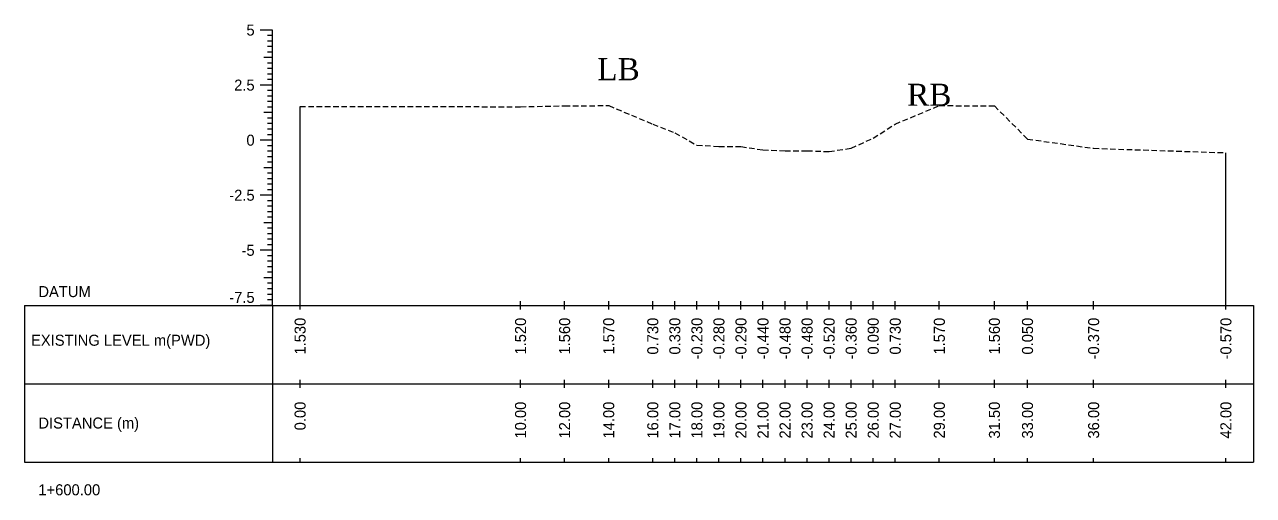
# Model space of a CAD drawing. Header units: inches. Extents: x 4752 to 6808, y -1487 to -426.
# Drawn here: x 5657.6 to 5713.4, y -1108.6 to -1087.2 of the extents above; entities that cross this region are included whole.
import ezdxf
from ezdxf.enums import TextEntityAlignment as Align

# ---------------------------------------------------------------- set-up
doc = ezdxf.new("R2010")
doc.units = ezdxf.units.IN
doc.header["$MEASUREMENT"] = 0
doc.linetypes.add('HIDDEN', pattern=[0.375, 0.25, -0.125])
doc.layers.add('CS_Drawing', color=7, linetype='Continuous')
doc.layers.add('GL', color=3, linetype='HIDDEN')
doc.styles.add('romans', font='romans.shx')

msp = doc.modelspace()

# ---------------------------------------------------------------- linework, layer by layer
at = {"layer": 'CS_Drawing'}
for p, q in [((5668.859, -1087.494), (5668.296, -1087.494)), ((5668.859, -1087.494), (5668.465, -1087.494)), ((5668.859, -1087.494), (5668.634, -1087.494)), ((5668.859, -1099.994), (5668.859, -1087.494)), ((5668.859, -1087.744), (5668.634, -1087.744)), ((5668.859, -1087.994), (5668.634, -1087.994)), ((5668.859, -1088.744), (5668.465, -1088.744)), ((5668.859, -1088.244), (5668.634, -1088.244)), ((5668.859, -1088.494), (5668.634, -1088.494)), ((5668.859, -1088.744), (5668.634, -1088.744)), ((5668.859, -1088.994), (5668.634, -1088.994)), ((5668.859, -1089.244), (5668.634, -1089.244)), ((5668.859, -1089.494), (5668.634, -1089.494)), ((5668.859, -1089.744), (5668.634, -1089.744)), ((5668.859, -1089.994), (5668.296, -1089.994)), ((5668.859, -1089.994), (5668.465, -1089.994)), ((5668.859, -1089.994), (5668.634, -1089.994)), ((5668.859, -1090.244), (5668.634, -1090.244)), ((5668.859, -1090.494), (5668.634, -1090.494)), ((5668.859, -1090.744), (5668.634, -1090.744)), ((5668.859, -1090.994), (5668.634, -1090.994)), ((5670.109, -1099.994), (5670.109, -1090.964)), ((5668.859, -1091.244), (5668.465, -1091.244)), ((5668.859, -1091.244), (5668.634, -1091.244)), ((5668.859, -1091.494), (5668.634, -1091.494)), ((5668.859, -1091.744), (5668.634, -1091.744)), ((5668.859, -1091.994), (5668.634, -1091.994)), ((5668.859, -1092.494), (5668.296, -1092.494)), ((5668.859, -1092.494), (5668.465, -1092.494)), ((5668.859, -1092.244), (5668.634, -1092.244)), ((5668.859, -1092.494), (5668.634, -1092.494)), ((5668.859, -1092.744), (5668.634, -1092.744)), ((5668.859, -1092.994), (5668.634, -1092.994)), ((5668.859, -1093.244), (5668.634, -1093.244)), ((5712.109, -1099.994), (5712.109, -1093.064)), ((5668.859, -1093.744), (5668.465, -1093.744)), ((5668.859, -1093.494), (5668.634, -1093.494)), ((5668.859, -1093.744), (5668.634, -1093.744)), ((5668.859, -1093.994), (5668.634, -1093.994)), ((5668.859, -1094.244), (5668.634, -1094.244)), ((5668.859, -1094.494), (5668.634, -1094.494)), ((5668.859, -1094.744), (5668.634, -1094.744)), ((5668.859, -1094.994), (5668.296, -1094.994)), ((5668.859, -1094.994), (5668.465, -1094.994)), ((5668.859, -1094.994), (5668.634, -1094.994)), ((5668.859, -1095.244), (5668.634, -1095.244)), ((5668.859, -1095.494), (5668.634, -1095.494)), ((5668.859, -1095.744), (5668.634, -1095.744)), ((5668.859, -1095.994), (5668.634, -1095.994)), ((5668.859, -1096.244), (5668.465, -1096.244)), ((5668.859, -1096.244), (5668.634, -1096.244)), ((5668.859, -1096.494), (5668.634, -1096.494)), ((5668.859, -1096.744), (5668.634, -1096.744)), ((5668.859, -1096.994), (5668.634, -1096.994)), ((5668.859, -1097.494), (5668.296, -1097.494)), ((5668.859, -1097.494), (5668.465, -1097.494)), ((5668.859, -1097.244), (5668.634, -1097.244)), ((5668.859, -1097.494), (5668.634, -1097.494)), ((5668.859, -1097.744), (5668.634, -1097.744)), ((5668.859, -1097.994), (5668.634, -1097.994)), ((5668.859, -1098.244), (5668.634, -1098.244)), ((5668.859, -1098.744), (5668.465, -1098.744)), ((5668.859, -1098.494), (5668.634, -1098.494)), ((5668.859, -1098.744), (5668.634, -1098.744)), ((5668.859, -1098.994), (5668.634, -1098.994)), ((5668.859, -1099.244), (5668.634, -1099.244)), ((5668.859, -1099.494), (5668.634, -1099.494)), ((5668.859, -1099.744), (5668.634, -1099.744)), ((5670.109, -1100.181), (5670.109, -1099.806)), ((5680.109, -1100.181), (5680.109, -1099.806)), ((5682.109, -1100.181), (5682.109, -1099.806)), ((5684.109, -1100.181), (5684.109, -1099.806)), ((5686.109, -1100.181), (5686.109, -1099.806)), ((5687.109, -1100.181), (5687.109, -1099.806)), ((5688.109, -1100.181), (5688.109, -1099.806)), ((5689.109, -1100.181), (5689.109, -1099.806)), ((5690.109, -1100.181), (5690.109, -1099.806)), ((5691.109, -1100.181), (5691.109, -1099.806)), ((5692.109, -1100.181), (5692.109, -1099.806)), ((5693.109, -1100.181), (5693.109, -1099.806)), ((5694.109, -1100.181), (5694.109, -1099.806)), ((5695.109, -1100.181), (5695.109, -1099.806)), ((5696.109, -1100.181), (5696.109, -1099.806)), ((5697.109, -1100.181), (5697.109, -1099.806)), ((5699.109, -1100.181), (5699.109, -1099.806)), ((5701.609, -1100.181), (5701.609, -1099.806)), ((5703.109, -1100.181), (5703.109, -1099.806)), ((5706.109, -1100.181), (5706.109, -1099.806)), ((5712.109, -1100.181), (5712.109, -1099.806)), ((5657.609, -1099.994), (5668.859, -1099.994)), ((5657.609, -1099.994), (5657.609, -1107.119)), ((5668.859, -1099.994), (5668.296, -1099.994)), ((5668.859, -1099.994), (5668.465, -1099.994)), ((5668.859, -1099.994), (5668.634, -1099.994)), ((5668.859, -1099.994), (5713.359, -1099.994)), ((5668.859, -1099.994), (5668.859, -1107.119)), ((5713.359, -1099.994), (5713.359, -1107.119)), ((5657.609, -1103.556), (5668.859, -1103.556)), ((5668.859, -1103.556), (5713.359, -1103.556)), ((5668.859, -1103.556), (5713.359, -1103.556)), ((5670.109, -1103.744), (5670.109, -1103.369)), ((5680.109, -1103.744), (5680.109, -1103.369)), ((5682.109, -1103.744), (5682.109, -1103.369)), ((5684.109, -1103.744), (5684.109, -1103.369)), ((5686.109, -1103.744), (5686.109, -1103.369)), ((5687.109, -1103.744), (5687.109, -1103.369)), ((5688.109, -1103.744), (5688.109, -1103.369)), ((5689.109, -1103.744), (5689.109, -1103.369)), ((5690.109, -1103.744), (5690.109, -1103.369)), ((5691.109, -1103.744), (5691.109, -1103.369)), ((5692.109, -1103.744), (5692.109, -1103.369)), ((5693.109, -1103.744), (5693.109, -1103.369)), ((5694.109, -1103.744), (5694.109, -1103.369)), ((5695.109, -1103.744), (5695.109, -1103.369)), ((5696.109, -1103.744), (5696.109, -1103.369)), ((5697.109, -1103.744), (5697.109, -1103.369)), ((5699.109, -1103.744), (5699.109, -1103.369)), ((5701.609, -1103.744), (5701.609, -1103.369)), ((5703.109, -1103.744), (5703.109, -1103.369)), ((5706.109, -1103.744), (5706.109, -1103.369)), ((5712.109, -1103.744), (5712.109, -1103.369)), ((5657.609, -1107.119), (5668.859, -1107.119)), ((5668.859, -1107.119), (5713.359, -1107.119)), ((5670.109, -1107.119), (5670.109, -1106.931)), ((5680.109, -1107.119), (5680.109, -1106.931)), ((5682.109, -1107.119), (5682.109, -1106.931)), ((5684.109, -1107.119), (5684.109, -1106.931)), ((5686.109, -1107.119), (5686.109, -1106.931)), ((5687.109, -1107.119), (5687.109, -1106.931)), ((5688.109, -1107.119), (5688.109, -1106.931)), ((5689.109, -1107.119), (5689.109, -1106.931)), ((5690.109, -1107.119), (5690.109, -1106.931)), ((5691.109, -1107.119), (5691.109, -1106.931)), ((5692.109, -1107.119), (5692.109, -1106.931)), ((5693.109, -1107.119), (5693.109, -1106.931)), ((5694.109, -1107.119), (5694.109, -1106.931)), ((5695.109, -1107.119), (5695.109, -1106.931)), ((5696.109, -1107.119), (5696.109, -1106.931)), ((5697.109, -1107.119), (5697.109, -1106.931)), ((5699.109, -1107.119), (5699.109, -1106.931)), ((5701.609, -1107.119), (5701.609, -1106.931)), ((5703.109, -1107.119), (5703.109, -1106.931)), ((5706.109, -1107.119), (5706.109, -1106.931)), ((5712.109, -1107.119), (5712.109, -1106.931))]:
    msp.add_line(p, q, dxfattribs=at)
at = {"layer": 'GL'}
msp.add_lwpolyline([(5670.109, -1090.964), (5680.109, -1090.974), (5682.109, -1090.934), (5684.109, -1090.924), (5686.109, -1091.764), (5687.109, -1092.164), (5688.109, -1092.724), (5689.109, -1092.774), (5690.109, -1092.784), (5691.109, -1092.934), (5692.109, -1092.974), (5693.109, -1092.974), (5694.109, -1093.014), (5695.109, -1092.854), (5696.109, -1092.404), (5697.109, -1091.764), (5699.109, -1090.924), (5701.609, -1090.934), (5703.109, -1092.444), (5706.109, -1092.864), (5712.109, -1093.064)], dxfattribs=at)

# ---------------------------------------------------------------- texts
at = {"char_height": 1, "width": 325.84704, "attachment_point": 1, "style": 'romans'}
for s, insert in [('{\\fTimes New Roman|b0|i0|c0|p18;LB}', (5683.588, -1088.769)), ('\\pi-1,l1;{\\fTimes New Roman|b0|i0|c0|p18;RB}', (5697.643, -1089.93))]:
    msp.add_mtext(s, dxfattribs=dict(at, insert=insert))
at = {"layer": 'CS_Drawing'}
for s, p in [('5', (5668.046, -1087.494)), ('2.5', (5668.046, -1089.994)), ('0', (5668.046, -1092.494)), ('-2.5', (5668.046, -1094.994)), ('-5', (5668.046, -1097.494))]:
    msp.add_text(s, height=0.5, dxfattribs=at).set_placement(p, align=Align.MIDDLE_RIGHT)
for s, p in [('DATUM', (5658.234, -1099.369)), ('EXISTING LEVEL m(PWD)', (5657.9, -1101.578)), ('DISTANCE (m)', (5658.234, -1105.337)), ('1+600.00', (5658.234, -1108.369))]:
    msp.add_text(s, height=0.5, dxfattribs=at).set_placement(p, align=Align.MIDDLE_LEFT)
msp.add_text('-7.5', height=0.5, dxfattribs=at).set_placement((5668.046, -1099.881), align=Align.RIGHT)
for s, p in [('1.530', (5670.109, -1100.556)), ('1.520', (5680.109, -1100.556)), ('1.560', (5682.109, -1100.556)), ('1.570', (5684.109, -1100.556)), ('0.730', (5686.109, -1100.556)), ('0.330', (5687.109, -1100.556)), ('-0.230', (5688.109, -1100.556)), ('-0.280', (5689.109, -1100.556)), ('-0.290', (5690.109, -1100.556)), ('-0.440', (5691.109, -1100.556)), ('-0.480', (5692.109, -1100.556)), ('-0.480', (5693.109, -1100.556)), ('-0.520', (5694.109, -1100.556)), ('-0.360', (5695.109, -1100.556)), ('0.090', (5696.109, -1100.556)), ('0.730', (5697.109, -1100.556)), ('1.570', (5699.109, -1100.556)), ('1.560', (5701.609, -1100.556)), ('0.050', (5703.109, -1100.556)), ('-0.370', (5706.109, -1100.556)), ('-0.570', (5712.109, -1100.556)), ('0.00', (5670.109, -1104.369)), ('10.00', (5680.109, -1104.369)), ('12.00', (5682.109, -1104.369)), ('14.00', (5684.109, -1104.369)), ('16.00', (5686.109, -1104.369)), ('17.00', (5687.109, -1104.369)), ('18.00', (5688.109, -1104.369)), ('19.00', (5689.109, -1104.369)), ('20.00', (5690.109, -1104.369)), ('21.00', (5691.109, -1104.369)), ('22.00', (5692.109, -1104.369)), ('23.00', (5693.109, -1104.369)), ('24.00', (5694.109, -1104.369)), ('25.00', (5695.109, -1104.369)), ('26.00', (5696.109, -1104.369)), ('27.00', (5697.109, -1104.369)), ('29.00', (5699.109, -1104.369)), ('31.50', (5701.609, -1104.369)), ('33.00', (5703.109, -1104.369)), ('36.00', (5706.109, -1104.369)), ('42.00', (5712.109, -1104.369))]:
    msp.add_text(s, height=0.5, rotation=90, dxfattribs=at).set_placement(p, align=Align.MIDDLE_RIGHT)

doc.saveas('drawing.dxf')
